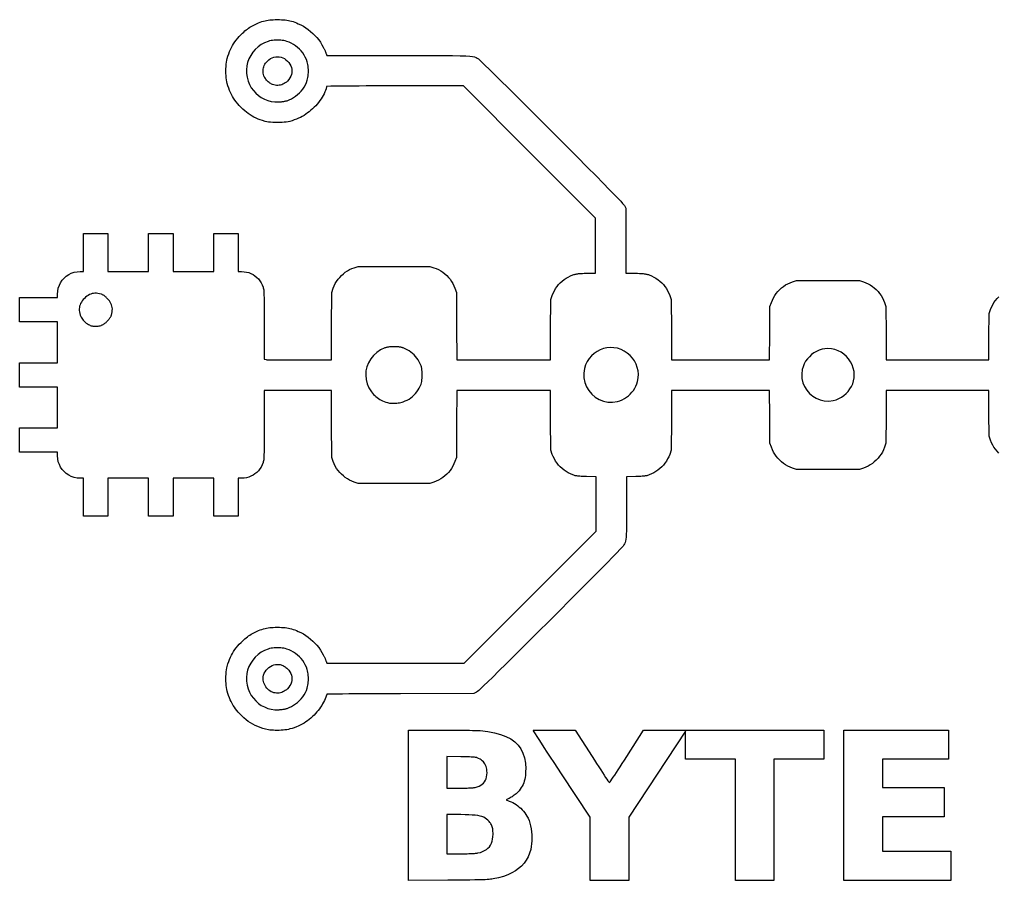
# Model space of a CAD drawing. Header units: millimetres. Extents: x 0.1 to 24.9, y 0.1 to 10.1.
# Drawn here: x 0.05 to 11.48, y 0.08 to 10.13 of the extents above; entities that cross this region are included whole.
import ezdxf

# ---------------------------------------------------------------- set-up
doc = ezdxf.new("R2010")
doc.units = ezdxf.units.MM
doc.layers.add('LOGO_OUTLINE', color=7, linetype='Continuous')

msp = doc.modelspace()

# ---------------------------------------------------------------- linework, layer by layer
at = {"layer": 'LOGO_OUTLINE'}
msp.add_lwpolyline([(11.486, 5.069), (11.466, 5.091), (11.447, 5.114), (11.43, 5.138), (11.415, 5.164), (11.401, 5.191), (11.39, 5.219), (11.373, 5.267), (11.371, 5.534), (11.369, 5.802), (10.771, 5.802), (10.173, 5.802), (10.171, 5.493), (10.169, 5.184), (10.152, 5.137), (10.14, 5.109), (10.127, 5.082), (10.112, 5.056), (10.094, 5.032), (10.076, 5.009), (10.055, 4.987), (10.033, 4.967), (10.01, 4.949), (9.986, 4.933), (9.96, 4.918), (9.933, 4.906), (9.905, 4.895), (9.859, 4.88), (9.491, 4.88), (9.124, 4.88), (9.078, 4.895), (9.05, 4.906), (9.023, 4.918), (8.997, 4.933), (8.973, 4.949), (8.949, 4.967), (8.928, 4.987), (8.907, 5.009), (8.888, 5.032), (8.871, 5.056), (8.856, 5.082), (8.842, 5.109), (8.831, 5.137), (8.814, 5.184), (8.812, 5.493), (8.81, 5.802), (8.237, 5.802), (7.665, 5.802), (7.663, 5.452), (7.661, 5.102), (7.644, 5.055), (7.632, 5.027), (7.619, 5.001), (7.604, 4.975), (7.588, 4.951), (7.57, 4.929), (7.55, 4.908), (7.529, 4.888), (7.506, 4.87), (7.483, 4.854), (7.457, 4.839), (7.431, 4.826), (7.404, 4.815), (7.394, 4.812), (7.384, 4.809), (7.375, 4.806), (7.366, 4.804), (7.357, 4.803), (7.347, 4.801), (7.335, 4.8), (7.322, 4.799), (7.307, 4.798), (7.29, 4.797), (7.27, 4.797), (7.248, 4.796), (7.138, 4.793), (7.138, 4.441), (7.138, 4.351), (7.138, 4.276), (7.138, 4.214), (7.137, 4.163), (7.135, 4.122), (7.133, 4.089), (7.13, 4.063), (7.127, 4.042), (7.122, 4.025), (7.116, 4.011), (7.109, 3.998), (7.1, 3.984), (7.09, 3.973), (7.066, 3.947), (7.027, 3.907), (6.977, 3.856), (6.915, 3.793), (6.843, 3.72), (6.761, 3.638), (6.672, 3.547), (6.575, 3.45), (6.471, 3.346), (6.363, 3.238), (6.25, 3.125), (6.093, 2.968), (5.955, 2.831), (5.836, 2.712), (5.734, 2.611), (5.648, 2.526), (5.576, 2.455), (5.519, 2.399), (5.473, 2.355), (5.438, 2.323), (5.413, 2.3), (5.397, 2.286), (5.387, 2.28), (5.355, 2.264), (4.499, 2.261), (4.383, 2.261), (4.272, 2.26), (4.167, 2.26), (4.068, 2.259), (3.976, 2.259), (3.894, 2.258), (3.821, 2.257), (3.759, 2.257), (3.709, 2.256), (3.672, 2.256), (3.649, 2.255), (3.64, 2.255), (3.64, 2.254), (3.639, 2.253), (3.639, 2.251), (3.638, 2.249), (3.637, 2.246), (3.635, 2.243), (3.634, 2.24), (3.633, 2.236), (3.631, 2.233), (3.63, 2.229), (3.628, 2.224), (3.627, 2.22), (3.619, 2.2), (3.61, 2.18), (3.601, 2.161), (3.59, 2.141), (3.579, 2.122), (3.566, 2.103), (3.553, 2.084), (3.539, 2.066), (3.524, 2.048), (3.508, 2.03), (3.491, 2.012), (3.473, 1.995), (3.454, 1.977), (3.434, 1.961), (3.414, 1.945), (3.393, 1.931), (3.373, 1.918), (3.351, 1.905), (3.329, 1.894), (3.306, 1.883), (3.283, 1.873), (3.259, 1.864), (3.233, 1.856), (3.208, 1.849), (3.19, 1.845), (3.171, 1.841), (3.15, 1.839), (3.128, 1.836), (3.105, 1.834), (3.082, 1.833), (3.059, 1.833), (3.037, 1.833), (3.015, 1.834), (2.994, 1.835), (2.975, 1.837), (2.957, 1.84), (2.957, 1.84), (2.924, 1.847), (2.893, 1.855), (2.862, 1.865), (2.832, 1.877), (2.803, 1.89), (2.775, 1.904), (2.748, 1.921), (2.721, 1.938), (2.695, 1.957), (2.67, 1.978), (2.646, 2.001), (2.622, 2.025), (2.605, 2.044), (2.588, 2.063), (2.573, 2.083), (2.559, 2.104), (2.545, 2.124), (2.533, 2.146), (2.521, 2.168), (2.511, 2.191), (2.501, 2.214), (2.492, 2.239), (2.483, 2.264), (2.476, 2.29), (2.471, 2.31), (2.467, 2.332), (2.464, 2.356), (2.462, 2.382), (2.461, 2.408), (2.461, 2.435), (2.461, 2.463), (2.462, 2.489), (2.464, 2.515), (2.467, 2.539), (2.471, 2.561), (2.476, 2.58), (2.484, 2.609), (2.493, 2.636), (2.502, 2.662), (2.513, 2.686), (2.524, 2.71), (2.537, 2.732), (2.55, 2.754), (2.565, 2.776), (2.581, 2.797), (2.598, 2.818), (2.617, 2.839), (2.638, 2.86), (2.654, 2.876), (2.669, 2.89), (2.683, 2.903), (2.698, 2.915), (2.712, 2.926), (2.726, 2.937), (2.741, 2.946), (2.755, 2.956), (2.77, 2.964), (2.786, 2.972), (2.802, 2.98), (2.819, 2.988), (2.841, 2.997), (2.861, 3.005), (2.88, 3.012), (2.898, 3.018), (2.917, 3.022), (2.935, 3.026), (2.953, 3.03), (2.972, 3.032), (2.992, 3.034), (3.014, 3.035), (3.037, 3.036), (3.062, 3.036), (3.088, 3.036), (3.111, 3.035), (3.133, 3.034), (3.153, 3.032), (3.172, 3.03), (3.19, 3.026), (3.208, 3.022), (3.226, 3.018), (3.245, 3.012), (3.264, 3.005), (3.284, 2.997), (3.306, 2.988), (3.336, 2.974), (3.365, 2.958), (3.394, 2.94), (3.421, 2.92), (3.448, 2.898), (3.474, 2.875), (3.499, 2.851), (3.522, 2.826), (3.544, 2.799), (3.564, 2.771), (3.582, 2.743), (3.598, 2.714), (3.602, 2.707), (3.605, 2.7), (3.608, 2.694), (3.611, 2.687), (3.615, 2.68), (3.618, 2.673), (3.62, 2.667), (3.623, 2.661), (3.625, 2.655), (3.627, 2.65), (3.629, 2.646), (3.63, 2.642), (3.638, 2.616), (4.44, 2.616), (5.241, 2.616), (6.012, 3.387), (6.784, 4.158), (6.784, 4.476), (6.784, 4.793), (6.671, 4.796), (6.647, 4.797), (6.627, 4.797), (6.609, 4.798), (6.594, 4.799), (6.581, 4.8), (6.569, 4.801), (6.559, 4.803), (6.549, 4.804), (6.54, 4.806), (6.531, 4.809), (6.522, 4.812), (6.511, 4.816), (6.484, 4.827), (6.458, 4.839), (6.433, 4.854), (6.409, 4.87), (6.386, 4.888), (6.365, 4.908), (6.346, 4.929), (6.328, 4.952), (6.311, 4.976), (6.296, 5.001), (6.283, 5.028), (6.272, 5.055), (6.255, 5.102), (6.253, 5.452), (6.251, 5.802), (5.704, 5.802), (5.156, 5.802), (5.155, 5.411), (5.153, 5.02), (5.135, 4.972), (5.124, 4.944), (5.11, 4.917), (5.095, 4.891), (5.078, 4.867), (5.059, 4.844), (5.039, 4.822), (5.017, 4.803), (4.994, 4.784), (4.969, 4.768), (4.943, 4.754), (4.916, 4.741), (4.889, 4.731), (4.842, 4.716), (4.424, 4.716), (4.006, 4.716), (3.96, 4.731), (3.932, 4.741), (3.905, 4.754), (3.879, 4.768), (3.855, 4.784), (3.832, 4.803), (3.81, 4.822), (3.789, 4.844), (3.771, 4.867), (3.753, 4.891), (3.738, 4.917), (3.725, 4.944), (3.713, 4.972), (3.696, 5.02), (3.694, 5.411), (3.692, 5.802), (3.3, 5.802), (2.907, 5.802), (2.907, 5.4), (2.907, 5.312), (2.907, 5.237), (2.907, 5.175), (2.907, 5.124), (2.906, 5.083), (2.905, 5.05), (2.905, 5.025), (2.903, 5.005), (2.902, 4.99), (2.9, 4.978), (2.897, 4.968), (2.895, 4.958), (2.885, 4.932), (2.873, 4.907), (2.858, 4.884), (2.84, 4.863), (2.821, 4.844), (2.8, 4.826), (2.777, 4.812), (2.753, 4.799), (2.727, 4.789), (2.7, 4.782), (2.672, 4.777), (2.644, 4.776), (2.603, 4.776), (2.603, 4.554), (2.603, 4.332), (2.461, 4.332), (2.318, 4.332), (2.318, 4.554), (2.318, 4.776), (2.081, 4.776), (1.843, 4.776), (1.843, 4.554), (1.843, 4.332), (1.701, 4.332), (1.558, 4.332), (1.558, 4.554), (1.558, 4.776), (1.321, 4.776), (1.083, 4.776), (1.083, 4.554), (1.083, 4.332), (0.941, 4.332), (0.798, 4.332), (0.798, 4.554), (0.798, 4.776), (0.758, 4.776), (0.722, 4.778), (0.687, 4.785), (0.655, 4.796), (0.624, 4.812), (0.596, 4.83), (0.571, 4.853), (0.549, 4.878), (0.53, 4.906), (0.515, 4.936), (0.503, 4.969), (0.496, 5.003), (0.494, 5.039), (0.494, 5.08), (0.272, 5.08), (0.051, 5.08), (0.051, 5.222), (0.051, 5.365), (0.272, 5.365), (0.494, 5.365), (0.494, 5.602), (0.494, 5.84), (0.272, 5.84), (0.051, 5.84), (0.051, 5.982), (0.051, 6.125), (0.272, 6.125), (0.494, 6.125), (0.494, 6.362), (0.494, 6.6), (0.272, 6.6), (0.051, 6.6), (0.051, 6.742), (0.051, 6.885), (0.272, 6.885), (0.494, 6.885), (0.494, 6.925), (0.496, 6.961), (0.503, 6.996), (0.515, 7.028), (0.53, 7.059), (0.549, 7.087), (0.571, 7.112), (0.596, 7.134), (0.624, 7.153), (0.655, 7.168), (0.687, 7.18), (0.722, 7.187), (0.757, 7.189), (0.798, 7.189), (0.798, 7.411), (0.798, 7.632), (0.941, 7.632), (1.083, 7.632), (1.083, 7.411), (1.083, 7.189), (1.321, 7.189), (1.558, 7.189), (1.558, 7.411), (1.558, 7.632), (1.701, 7.632), (1.843, 7.632), (1.843, 7.411), (1.843, 7.189), (2.081, 7.189), (2.318, 7.189), (2.318, 7.411), (2.318, 7.632), (2.461, 7.632), (2.603, 7.632), (2.603, 7.411), (2.603, 7.189), (2.644, 7.189), (2.672, 7.187), (2.7, 7.183), (2.727, 7.176), (2.753, 7.166), (2.777, 7.153), (2.8, 7.138), (2.821, 7.121), (2.84, 7.102), (2.858, 7.081), (2.873, 7.058), (2.885, 7.033), (2.895, 7.007), (2.897, 6.997), (2.9, 6.987), (2.902, 6.975), (2.903, 6.96), (2.905, 6.94), (2.905, 6.915), (2.906, 6.882), (2.907, 6.841), (2.907, 6.79), (2.907, 6.728), (2.907, 6.653), (2.907, 6.565), (2.907, 6.165), (2.931, 6.161), (2.938, 6.16), (2.951, 6.16), (2.969, 6.159), (2.994, 6.159), (3.023, 6.158), (3.056, 6.158), (3.094, 6.158), (3.134, 6.157), (3.178, 6.157), (3.225, 6.157), (3.273, 6.157), (3.323, 6.157), (3.692, 6.157), (3.694, 6.551), (3.696, 6.945), (3.713, 6.993), (3.725, 7.021), (3.738, 7.048), (3.753, 7.073), (3.771, 7.098), (3.789, 7.121), (3.81, 7.142), (3.832, 7.162), (3.855, 7.18), (3.879, 7.197), (3.905, 7.211), (3.932, 7.224), (3.96, 7.234), (4.006, 7.249), (4.424, 7.249), (4.842, 7.249), (4.889, 7.234), (4.916, 7.224), (4.943, 7.211), (4.969, 7.197), (4.994, 7.18), (5.017, 7.162), (5.039, 7.142), (5.059, 7.121), (5.078, 7.098), (5.095, 7.073), (5.11, 7.048), (5.124, 7.021), (5.135, 6.993), (5.153, 6.945), (5.155, 6.551), (5.156, 6.157), (5.704, 6.157), (6.251, 6.157), (6.253, 6.51), (6.255, 6.863), (6.272, 6.91), (6.283, 6.937), (6.296, 6.964), (6.311, 6.989), (6.328, 7.013), (6.346, 7.036), (6.365, 7.057), (6.386, 7.076), (6.409, 7.095), (6.433, 7.111), (6.458, 7.125), (6.484, 7.138), (6.511, 7.149), (6.522, 7.153), (6.531, 7.156), (6.54, 7.158), (6.549, 7.16), (6.559, 7.162), (6.569, 7.164), (6.58, 7.165), (6.593, 7.166), (6.608, 7.167), (6.625, 7.167), (6.645, 7.168), (6.668, 7.169), (6.777, 7.171), (6.777, 7.492), (6.777, 7.813), (6.006, 8.584), (5.235, 9.355), (4.484, 9.355), (4.382, 9.355), (4.283, 9.355), (4.188, 9.355), (4.099, 9.355), (4.016, 9.354), (3.939, 9.354), (3.871, 9.354), (3.812, 9.353), (3.763, 9.353), (3.724, 9.352), (3.698, 9.352), (3.685, 9.351), (3.637, 9.347), (3.63, 9.322), (3.623, 9.304), (3.616, 9.285), (3.606, 9.265), (3.596, 9.245), (3.584, 9.225), (3.571, 9.204), (3.557, 9.184), (3.541, 9.164), (3.525, 9.144), (3.509, 9.125), (3.491, 9.107), (3.473, 9.089), (3.454, 9.072), (3.434, 9.055), (3.415, 9.04), (3.394, 9.025), (3.373, 9.012), (3.352, 9), (3.33, 8.988), (3.307, 8.978), (3.284, 8.968), (3.259, 8.959), (3.234, 8.95), (3.208, 8.942), (3.188, 8.938), (3.166, 8.934), (3.142, 8.931), (3.116, 8.929), (3.09, 8.928), (3.062, 8.928), (3.035, 8.928), (3.009, 8.929), (2.983, 8.931), (2.959, 8.934), (2.937, 8.938), (2.917, 8.942), (2.889, 8.951), (2.862, 8.96), (2.836, 8.969), (2.812, 8.98), (2.788, 8.991), (2.766, 9.003), (2.744, 9.017), (2.722, 9.032), (2.701, 9.048), (2.68, 9.065), (2.659, 9.084), (2.638, 9.105), (2.617, 9.126), (2.598, 9.147), (2.581, 9.168), (2.565, 9.189), (2.55, 9.211), (2.537, 9.233), (2.524, 9.255), (2.513, 9.279), (2.502, 9.303), (2.493, 9.329), (2.484, 9.356), (2.476, 9.384), (2.471, 9.404), (2.467, 9.426), (2.464, 9.45), (2.462, 9.476), (2.461, 9.502), (2.461, 9.529), (2.461, 9.557), (2.462, 9.583), (2.464, 9.609), (2.467, 9.633), (2.471, 9.655), (2.476, 9.674), (2.484, 9.703), (2.493, 9.73), (2.502, 9.756), (2.513, 9.78), (2.524, 9.804), (2.537, 9.826), (2.55, 9.848), (2.565, 9.87), (2.581, 9.891), (2.598, 9.912), (2.617, 9.933), (2.638, 9.954), (2.654, 9.97), (2.669, 9.984), (2.683, 9.997), (2.698, 10.009), (2.712, 10.02), (2.726, 10.031), (2.741, 10.04), (2.755, 10.05), (2.77, 10.058), (2.786, 10.066), (2.802, 10.074), (2.819, 10.082), (2.841, 10.091), (2.861, 10.099), (2.88, 10.106), (2.898, 10.112), (2.917, 10.116), (2.935, 10.12), (2.953, 10.124), (2.972, 10.126), (2.992, 10.128), (3.014, 10.129), (3.037, 10.13), (3.062, 10.13), (3.088, 10.13), (3.111, 10.129), (3.133, 10.128), (3.153, 10.126), (3.172, 10.124), (3.19, 10.12), (3.208, 10.116), (3.226, 10.112), (3.245, 10.106), (3.264, 10.099), (3.284, 10.091), (3.306, 10.082), (3.336, 10.068), (3.365, 10.052), (3.394, 10.034), (3.421, 10.014), (3.448, 9.992), (3.474, 9.969), (3.499, 9.945), (3.522, 9.92), (3.544, 9.893), (3.564, 9.865), (3.582, 9.837), (3.598, 9.808), (3.602, 9.801), (3.605, 9.794), (3.608, 9.788), (3.611, 9.781), (3.615, 9.774), (3.618, 9.767), (3.62, 9.761), (3.623, 9.755), (3.625, 9.749), (3.627, 9.744), (3.629, 9.739), (3.63, 9.736), (3.638, 9.71), (4.471, 9.71), (4.681, 9.71), (4.855, 9.71), (4.996, 9.71), (5.108, 9.709), (5.195, 9.708), (5.261, 9.706), (5.309, 9.703), (5.342, 9.699), (5.365, 9.695), (5.382, 9.688), (5.395, 9.681), (5.409, 9.672), (5.421, 9.662), (5.446, 9.637), (5.486, 9.599), (5.537, 9.549), (5.6, 9.487), (5.673, 9.415), (5.755, 9.333), (5.846, 9.243), (5.943, 9.146), (6.047, 9.043), (6.156, 8.934), (6.268, 8.822), (6.425, 8.664), (6.563, 8.527), (6.681, 8.407), (6.783, 8.305), (6.868, 8.219), (6.938, 8.148), (6.994, 8.09), (7.038, 8.045), (7.071, 8.01), (7.093, 7.985), (7.107, 7.968), (7.114, 7.959), (7.129, 7.927), (7.131, 7.549), (7.132, 7.171), (7.245, 7.169), (7.268, 7.168), (7.289, 7.167), (7.306, 7.167), (7.322, 7.166), (7.335, 7.165), (7.346, 7.164), (7.357, 7.162), (7.366, 7.16), (7.375, 7.158), (7.385, 7.156), (7.394, 7.153), (7.404, 7.149), (7.432, 7.138), (7.458, 7.125), (7.483, 7.111), (7.507, 7.094), (7.529, 7.076), (7.55, 7.057), (7.57, 7.036), (7.588, 7.013), (7.605, 6.989), (7.619, 6.964), (7.633, 6.937), (7.644, 6.91), (7.661, 6.863), (7.663, 6.51), (7.665, 6.157), (8.237, 6.157), (8.81, 6.157), (8.812, 6.469), (8.814, 6.78), (8.831, 6.828), (8.842, 6.856), (8.856, 6.883), (8.871, 6.909), (8.888, 6.933), (8.907, 6.956), (8.928, 6.978), (8.949, 6.998), (8.973, 7.016), (8.997, 7.032), (9.023, 7.047), (9.05, 7.059), (9.078, 7.069), (9.124, 7.084), (9.491, 7.084), (9.859, 7.084), (9.905, 7.069), (9.933, 7.059), (9.96, 7.047), (9.986, 7.032), (10.01, 7.016), (10.033, 6.998), (10.055, 6.978), (10.076, 6.956), (10.094, 6.933), (10.112, 6.909), (10.127, 6.883), (10.14, 6.856), (10.152, 6.828), (10.169, 6.78), (10.171, 6.469), (10.173, 6.157), (10.771, 6.157), (11.369, 6.157), (11.371, 6.427), (11.373, 6.698), (11.39, 6.745), (11.401, 6.774), (11.415, 6.801), (11.43, 6.826), (11.447, 6.851), (11.466, 6.874), (11.486, 6.895)], dxfattribs=at)
for points in [[(3.174, 9.183), (3.2, 9.193), (3.226, 9.205), (3.251, 9.22), (3.275, 9.236), (3.298, 9.254), (3.319, 9.274), (3.339, 9.296), (3.357, 9.319), (3.373, 9.343), (3.388, 9.368), (3.4, 9.394), (3.409, 9.421), (3.414, 9.438), (3.418, 9.455), (3.42, 9.473), (3.422, 9.491), (3.424, 9.51), (3.424, 9.529), (3.424, 9.549), (3.422, 9.568), (3.42, 9.586), (3.418, 9.604), (3.414, 9.621), (3.409, 9.637), (3.4, 9.665), (3.387, 9.691), (3.373, 9.716), (3.357, 9.741), (3.338, 9.764), (3.318, 9.785), (3.297, 9.805), (3.274, 9.824), (3.249, 9.84), (3.224, 9.854), (3.198, 9.866), (3.17, 9.876), (3.154, 9.881), (3.137, 9.885), (3.119, 9.887), (3.101, 9.889), (3.082, 9.891), (3.062, 9.891), (3.043, 9.891), (3.024, 9.889), (3.006, 9.887), (2.988, 9.885), (2.971, 9.881), (2.955, 9.876), (2.912, 9.86), (2.872, 9.838), (2.836, 9.812), (2.803, 9.782), (2.774, 9.748), (2.75, 9.712), (2.73, 9.673), (2.714, 9.631), (2.704, 9.589), (2.699, 9.545), (2.7, 9.5), (2.707, 9.456), (2.719, 9.413), (2.736, 9.373), (2.756, 9.335), (2.781, 9.301), (2.809, 9.27), (2.84, 9.242), (2.874, 9.219), (2.91, 9.2), (2.949, 9.184), (2.989, 9.174), (3.032, 9.168), (3.075, 9.168), (3.084, 9.168), (3.092, 9.169), (3.101, 9.17), (3.11, 9.171), (3.119, 9.172), (3.128, 9.173), (3.136, 9.175), (3.145, 9.176), (3.153, 9.178), (3.16, 9.18), (3.167, 9.182), (3.174, 9.183)], [(3.004, 9.372), (2.994, 9.376), (2.984, 9.382), (2.974, 9.388), (2.964, 9.396), (2.955, 9.404), (2.945, 9.413), (2.936, 9.423), (2.928, 9.433), (2.921, 9.443), (2.914, 9.453), (2.909, 9.463), (2.905, 9.473), (2.9, 9.489), (2.897, 9.505), (2.895, 9.52), (2.895, 9.536), (2.896, 9.551), (2.899, 9.566), (2.903, 9.58), (2.909, 9.594), (2.916, 9.608), (2.924, 9.621), (2.934, 9.634), (2.946, 9.646), (2.963, 9.662), (2.982, 9.675), (3.001, 9.685), (3.021, 9.692), (3.042, 9.696), (3.062, 9.697), (3.083, 9.696), (3.104, 9.692), (3.124, 9.685), (3.143, 9.675), (3.162, 9.662), (3.179, 9.646), (3.195, 9.629), (3.208, 9.61), (3.218, 9.591), (3.225, 9.571), (3.229, 9.55), (3.23, 9.529), (3.229, 9.509), (3.225, 9.488), (3.218, 9.468), (3.208, 9.449), (3.195, 9.43), (3.179, 9.413), (3.167, 9.401), (3.154, 9.391), (3.141, 9.383), (3.127, 9.376), (3.112, 9.37), (3.097, 9.366), (3.082, 9.363), (3.067, 9.362), (3.051, 9.362), (3.035, 9.364), (3.019, 9.367), (3.004, 9.372)], [(1.002, 6.56), (1.008, 6.562), (1.014, 6.565), (1.02, 6.567), (1.025, 6.57), (1.031, 6.573), (1.037, 6.577), (1.042, 6.581), (1.048, 6.585), (1.054, 6.59), (1.06, 6.596), (1.067, 6.602), (1.074, 6.609), (1.081, 6.616), (1.087, 6.623), (1.093, 6.629), (1.098, 6.635), (1.102, 6.641), (1.106, 6.647), (1.11, 6.652), (1.113, 6.658), (1.116, 6.663), (1.119, 6.669), (1.121, 6.675), (1.123, 6.681), (1.128, 6.7), (1.132, 6.718), (1.133, 6.735), (1.134, 6.752), (1.132, 6.769), (1.129, 6.785), (1.124, 6.801), (1.117, 6.817), (1.109, 6.832), (1.099, 6.847), (1.087, 6.861), (1.074, 6.876), (1.067, 6.883), (1.06, 6.889), (1.054, 6.894), (1.048, 6.9), (1.042, 6.904), (1.037, 6.908), (1.031, 6.912), (1.025, 6.915), (1.02, 6.918), (1.014, 6.92), (1.008, 6.923), (1.002, 6.925), (0.983, 6.93), (0.965, 6.933), (0.948, 6.935), (0.931, 6.935), (0.914, 6.934), (0.898, 6.931), (0.882, 6.926), (0.866, 6.919), (0.851, 6.911), (0.836, 6.901), (0.822, 6.889), (0.807, 6.876), (0.794, 6.861), (0.782, 6.847), (0.772, 6.832), (0.764, 6.817), (0.757, 6.801), (0.752, 6.785), (0.749, 6.769), (0.748, 6.752), (0.748, 6.735), (0.75, 6.718), (0.753, 6.7), (0.758, 6.681), (0.763, 6.67), (0.769, 6.657), (0.777, 6.645), (0.786, 6.633), (0.795, 6.621), (0.806, 6.609), (0.818, 6.598), (0.829, 6.588), (0.842, 6.579), (0.854, 6.571), (0.866, 6.565), (0.877, 6.56), (0.888, 6.557), (0.898, 6.555), (0.908, 6.553), (0.919, 6.551), (0.929, 6.55), (0.939, 6.55), (0.95, 6.55), (0.96, 6.551), (0.97, 6.553), (0.981, 6.555), (0.991, 6.557), (1.002, 6.56)], [(4.531, 5.668), (4.555, 5.678), (4.577, 5.689), (4.599, 5.701), (4.619, 5.715), (4.639, 5.731), (4.657, 5.748), (4.675, 5.766), (4.69, 5.786), (4.705, 5.807), (4.718, 5.828), (4.729, 5.851), (4.739, 5.875), (4.743, 5.889), (4.747, 5.906), (4.75, 5.924), (4.752, 5.943), (4.753, 5.962), (4.754, 5.982), (4.753, 6.002), (4.752, 6.022), (4.75, 6.041), (4.747, 6.059), (4.743, 6.075), (4.739, 6.09), (4.729, 6.113), (4.718, 6.136), (4.705, 6.158), (4.691, 6.178), (4.675, 6.198), (4.658, 6.216), (4.64, 6.233), (4.62, 6.249), (4.6, 6.263), (4.578, 6.276), (4.555, 6.287), (4.532, 6.297), (4.524, 6.3), (4.517, 6.302), (4.51, 6.304), (4.503, 6.305), (4.495, 6.307), (4.488, 6.308), (4.479, 6.309), (4.47, 6.31), (4.46, 6.31), (4.45, 6.311), (4.438, 6.311), (4.424, 6.311), (4.411, 6.311), (4.399, 6.311), (4.388, 6.31), (4.378, 6.31), (4.369, 6.309), (4.361, 6.308), (4.353, 6.307), (4.346, 6.305), (4.338, 6.304), (4.331, 6.302), (4.324, 6.3), (4.317, 6.297), (4.266, 6.274), (4.221, 6.244), (4.183, 6.209), (4.151, 6.169), (4.125, 6.125), (4.107, 6.078), (4.096, 6.029), (4.093, 5.979), (4.097, 5.929), (4.11, 5.879), (4.13, 5.83), (4.16, 5.784), (4.172, 5.769), (4.185, 5.755), (4.198, 5.742), (4.212, 5.729), (4.226, 5.717), (4.241, 5.707), (4.257, 5.697), (4.273, 5.688), (4.29, 5.679), (4.308, 5.672), (4.327, 5.665), (4.346, 5.659), (4.358, 5.657), (4.372, 5.654), (4.387, 5.653), (4.404, 5.652), (4.42, 5.652), (4.437, 5.652), (4.455, 5.654), (4.472, 5.655), (4.488, 5.658), (4.504, 5.661), (4.518, 5.664), (4.531, 5.668)], [(7.034, 5.672), (7.061, 5.681), (7.088, 5.692), (7.114, 5.705), (7.138, 5.721), (7.161, 5.738), (7.182, 5.758), (7.202, 5.779), (7.219, 5.802), (7.235, 5.826), (7.248, 5.852), (7.259, 5.879), (7.268, 5.907), (7.276, 5.948), (7.277, 5.99), (7.274, 6.03), (7.264, 6.07), (7.25, 6.109), (7.231, 6.145), (7.207, 6.179), (7.18, 6.21), (7.148, 6.237), (7.113, 6.26), (7.075, 6.279), (7.034, 6.293), (6.992, 6.3), (6.951, 6.302), (6.91, 6.298), (6.87, 6.289), (6.832, 6.275), (6.795, 6.255), (6.761, 6.232), (6.731, 6.204), (6.703, 6.173), (6.68, 6.138), (6.661, 6.099), (6.648, 6.058), (6.639, 6.002), (6.64, 5.947), (6.651, 5.894), (6.671, 5.844), (6.699, 5.799), (6.734, 5.758), (6.774, 5.724), (6.82, 5.696), (6.869, 5.676), (6.922, 5.665), (6.977, 5.663), (7.034, 5.672)], [(9.553, 5.682), (9.587, 5.692), (9.619, 5.705), (9.65, 5.722), (9.678, 5.742), (9.704, 5.765), (9.728, 5.79), (9.748, 5.818), (9.766, 5.848), (9.78, 5.88), (9.79, 5.913), (9.796, 5.947), (9.799, 5.982), (9.796, 6.023), (9.787, 6.062), (9.774, 6.1), (9.755, 6.135), (9.733, 6.168), (9.707, 6.198), (9.677, 6.224), (9.644, 6.246), (9.609, 6.265), (9.571, 6.278), (9.532, 6.287), (9.491, 6.29), (9.456, 6.287), (9.422, 6.281), (9.389, 6.271), (9.357, 6.257), (9.327, 6.239), (9.299, 6.219), (9.274, 6.195), (9.251, 6.169), (9.231, 6.141), (9.214, 6.11), (9.2, 6.078), (9.191, 6.044), (9.185, 5.991), (9.188, 5.94), (9.199, 5.891), (9.218, 5.846), (9.244, 5.804), (9.276, 5.767), (9.313, 5.735), (9.355, 5.709), (9.4, 5.69), (9.449, 5.679), (9.5, 5.676), (9.553, 5.682)], [(3.174, 2.089), (3.2, 2.099), (3.226, 2.111), (3.251, 2.126), (3.275, 2.142), (3.298, 2.16), (3.319, 2.18), (3.339, 2.202), (3.357, 2.225), (3.373, 2.249), (3.388, 2.274), (3.4, 2.3), (3.409, 2.327), (3.414, 2.344), (3.418, 2.361), (3.42, 2.379), (3.422, 2.397), (3.424, 2.416), (3.424, 2.435), (3.424, 2.455), (3.422, 2.474), (3.42, 2.492), (3.418, 2.51), (3.414, 2.527), (3.409, 2.543), (3.4, 2.571), (3.387, 2.597), (3.373, 2.622), (3.357, 2.647), (3.338, 2.67), (3.318, 2.691), (3.297, 2.711), (3.274, 2.73), (3.249, 2.746), (3.224, 2.76), (3.198, 2.772), (3.17, 2.782), (3.154, 2.787), (3.137, 2.791), (3.119, 2.793), (3.101, 2.795), (3.082, 2.797), (3.062, 2.797), (3.043, 2.797), (3.024, 2.795), (3.006, 2.793), (2.988, 2.791), (2.971, 2.787), (2.955, 2.782), (2.912, 2.766), (2.872, 2.744), (2.836, 2.718), (2.803, 2.688), (2.774, 2.654), (2.75, 2.618), (2.73, 2.579), (2.714, 2.537), (2.704, 2.495), (2.699, 2.451), (2.7, 2.406), (2.707, 2.362), (2.719, 2.319), (2.736, 2.279), (2.756, 2.241), (2.781, 2.207), (2.809, 2.176), (2.84, 2.148), (2.874, 2.125), (2.91, 2.106), (2.949, 2.09), (2.989, 2.08), (3.032, 2.074), (3.075, 2.074), (3.084, 2.074), (3.092, 2.075), (3.101, 2.076), (3.11, 2.077), (3.119, 2.078), (3.128, 2.079), (3.136, 2.081), (3.145, 2.082), (3.153, 2.084), (3.16, 2.086), (3.167, 2.088), (3.174, 2.089)], [(3.004, 2.278), (2.989, 2.284), (2.975, 2.293), (2.962, 2.303), (2.949, 2.314), (2.938, 2.327), (2.927, 2.341), (2.918, 2.355), (2.91, 2.371), (2.903, 2.387), (2.899, 2.403), (2.896, 2.419), (2.895, 2.435), (2.896, 2.457), (2.901, 2.479), (2.908, 2.499), (2.918, 2.518), (2.931, 2.536), (2.945, 2.553), (2.962, 2.567), (2.98, 2.579), (2.999, 2.589), (3.019, 2.597), (3.041, 2.602), (3.062, 2.603), (3.073, 2.603), (3.084, 2.602), (3.094, 2.6), (3.105, 2.597), (3.115, 2.594), (3.125, 2.59), (3.134, 2.586), (3.144, 2.58), (3.153, 2.574), (3.162, 2.568), (3.171, 2.56), (3.179, 2.552), (3.195, 2.535), (3.208, 2.516), (3.218, 2.497), (3.225, 2.477), (3.229, 2.456), (3.23, 2.435), (3.229, 2.415), (3.225, 2.394), (3.218, 2.374), (3.208, 2.355), (3.195, 2.336), (3.179, 2.319), (3.167, 2.307), (3.154, 2.297), (3.141, 2.289), (3.127, 2.282), (3.112, 2.276), (3.097, 2.272), (3.082, 2.269), (3.067, 2.268), (3.051, 2.268), (3.035, 2.27), (3.019, 2.273), (3.004, 2.278)], [(4.592, 0.959), (4.592, 1.837), (4.974, 1.837), (5.026, 1.837), (5.078, 1.837), (5.128, 1.836), (5.176, 1.836), (5.222, 1.835), (5.266, 1.835), (5.305, 1.834), (5.341, 1.833), (5.372, 1.833), (5.398, 1.832), (5.418, 1.831), (5.431, 1.83), (5.519, 1.82), (5.598, 1.805), (5.668, 1.786), (5.731, 1.762), (5.786, 1.733), (5.833, 1.7), (5.872, 1.661), (5.905, 1.616), (5.929, 1.567), (5.947, 1.511), (5.958, 1.451), (5.962, 1.384), (5.961, 1.357), (5.96, 1.331), (5.958, 1.307), (5.955, 1.284), (5.95, 1.262), (5.944, 1.241), (5.938, 1.221), (5.93, 1.202), (5.92, 1.183), (5.91, 1.165), (5.898, 1.147), (5.884, 1.129), (5.877, 1.121), (5.869, 1.112), (5.86, 1.103), (5.849, 1.094), (5.838, 1.085), (5.827, 1.076), (5.815, 1.067), (5.804, 1.059), (5.792, 1.052), (5.78, 1.045), (5.769, 1.038), (5.758, 1.033), (5.732, 1.022), (5.77, 1.008), (5.79, 1), (5.81, 0.99), (5.83, 0.979), (5.849, 0.966), (5.868, 0.953), (5.886, 0.938), (5.904, 0.923), (5.921, 0.906), (5.936, 0.889), (5.951, 0.871), (5.964, 0.852), (5.976, 0.833), (5.99, 0.808), (6.001, 0.78), (6.011, 0.75), (6.019, 0.718), (6.026, 0.684), (6.031, 0.65), (6.034, 0.615), (6.035, 0.58), (6.034, 0.545), (6.031, 0.51), (6.026, 0.477), (6.02, 0.444), (6.006, 0.399), (5.989, 0.356), (5.967, 0.317), (5.942, 0.282), (5.913, 0.249), (5.879, 0.219), (5.841, 0.193), (5.799, 0.169), (5.752, 0.148), (5.701, 0.129), (5.644, 0.113), (5.583, 0.1), (5.567, 0.097), (5.551, 0.095), (5.534, 0.093), (5.513, 0.091), (5.488, 0.09), (5.457, 0.088), (5.417, 0.087), (5.369, 0.087), (5.31, 0.086), (5.239, 0.085), (5.153, 0.085), (5.053, 0.084), (4.592, 0.081), (4.592, 0.959)], [(6.714, 0.451), (6.714, 0.82), (6.381, 1.325), (6.336, 1.393), (6.293, 1.459), (6.252, 1.521), (6.214, 1.58), (6.179, 1.634), (6.147, 1.683), (6.118, 1.726), (6.094, 1.762), (6.075, 1.792), (6.061, 1.814), (6.052, 1.828), (6.049, 1.833), (6.051, 1.834), (6.058, 1.834), (6.068, 1.835), (6.083, 1.835), (6.1, 1.835), (6.121, 1.836), (6.145, 1.836), (6.171, 1.836), (6.199, 1.836), (6.229, 1.837), (6.261, 1.837), (6.294, 1.837), (6.54, 1.837), (6.737, 1.528), (6.764, 1.486), (6.789, 1.446), (6.814, 1.408), (6.837, 1.373), (6.858, 1.34), (6.878, 1.31), (6.895, 1.284), (6.91, 1.262), (6.922, 1.244), (6.931, 1.231), (6.937, 1.223), (6.939, 1.22), (6.942, 1.223), (6.948, 1.231), (6.957, 1.245), (6.969, 1.263), (6.984, 1.285), (7.001, 1.311), (7.02, 1.341), (7.041, 1.374), (7.064, 1.409), (7.089, 1.447), (7.115, 1.487), (7.141, 1.529), (7.338, 1.837), (8.391, 1.837), (9.444, 1.837), (9.444, 1.666), (9.444, 1.495), (9.153, 1.495), (8.861, 1.495), (8.861, 0.789), (8.861, 0.082), (8.636, 0.082), (8.411, 0.082), (8.411, 0.789), (8.411, 1.495), (8.12, 1.495), (7.829, 1.495), (7.827, 1.659), (7.826, 1.824), (7.495, 1.321), (7.164, 0.819), (7.164, 0.451), (7.164, 0.082), (6.939, 0.082), (6.714, 0.082), (6.714, 0.451)], [(9.678, 0.96), (9.678, 1.837), (10.289, 1.837), (10.901, 1.837), (10.901, 1.666), (10.901, 1.495), (10.514, 1.495), (10.128, 1.495), (10.128, 1.33), (10.128, 1.165), (10.489, 1.165), (10.85, 1.165), (10.85, 0.994), (10.85, 0.823), (10.489, 0.823), (10.128, 0.823), (10.128, 0.624), (10.128, 0.424), (10.527, 0.424), (10.926, 0.424), (10.926, 0.253), (10.926, 0.082), (10.302, 0.082), (9.678, 0.082), (9.678, 0.96)], [(5.372, 1.168), (5.396, 1.174), (5.417, 1.183), (5.436, 1.193), (5.453, 1.205), (5.468, 1.218), (5.48, 1.234), (5.491, 1.251), (5.499, 1.269), (5.505, 1.29), (5.508, 1.312), (5.51, 1.336), (5.509, 1.361), (5.507, 1.379), (5.504, 1.397), (5.499, 1.413), (5.493, 1.428), (5.486, 1.442), (5.477, 1.455), (5.467, 1.467), (5.455, 1.478), (5.442, 1.488), (5.428, 1.497), (5.412, 1.505), (5.395, 1.513), (5.389, 1.515), (5.383, 1.516), (5.375, 1.518), (5.365, 1.519), (5.354, 1.52), (5.341, 1.521), (5.325, 1.522), (5.307, 1.523), (5.287, 1.524), (5.263, 1.524), (5.236, 1.525), (5.205, 1.525), (5.042, 1.527), (5.042, 1.343), (5.042, 1.159), (5.189, 1.159), (5.213, 1.159), (5.236, 1.159), (5.256, 1.16), (5.276, 1.16), (5.293, 1.161), (5.309, 1.161), (5.323, 1.162), (5.336, 1.163), (5.347, 1.164), (5.357, 1.165), (5.365, 1.166), (5.372, 1.168)], [(5.404, 0.402), (5.432, 0.409), (5.458, 0.418), (5.482, 0.429), (5.503, 0.442), (5.521, 0.457), (5.537, 0.474), (5.55, 0.493), (5.561, 0.515), (5.569, 0.538), (5.575, 0.563), (5.579, 0.59), (5.58, 0.62), (5.58, 0.637), (5.579, 0.653), (5.578, 0.668), (5.576, 0.682), (5.573, 0.695), (5.57, 0.707), (5.566, 0.719), (5.561, 0.73), (5.556, 0.74), (5.55, 0.75), (5.543, 0.759), (5.535, 0.769), (5.52, 0.784), (5.505, 0.798), (5.489, 0.809), (5.471, 0.819), (5.451, 0.827), (5.429, 0.833), (5.402, 0.839), (5.372, 0.843), (5.338, 0.845), (5.298, 0.847), (5.253, 0.848), (5.202, 0.849), (5.042, 0.849), (5.042, 0.621), (5.042, 0.393), (5.202, 0.393), (5.229, 0.393), (5.254, 0.393), (5.277, 0.393), (5.298, 0.394), (5.317, 0.394), (5.334, 0.395), (5.349, 0.396), (5.363, 0.397), (5.375, 0.398), (5.386, 0.399), (5.396, 0.4), (5.404, 0.402)]]:
    msp.add_lwpolyline(points, close=True, dxfattribs=at)

doc.saveas('drawing.dxf')
